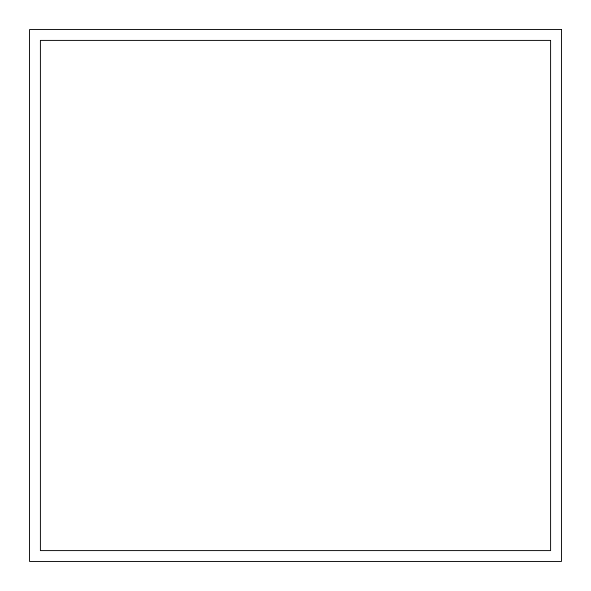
<?xml version="1.0" encoding="UTF-8"?>
<svg xmlns="http://www.w3.org/2000/svg" width="591" height="591" viewBox="0 0 591 591"><rect width="100%" height="100%" fill="white"/><g stroke="black" fill="none" stroke-linecap="round" stroke-linejoin="round"><path stroke-width="0.89" d="M561.45 29.55L29.55 29.55L29.55 561.45L561.45 561.45L561.45 29.55M550.598 40.402L40.402 40.402L40.402 550.598L550.598 550.598L550.598 40.402"/></g></svg>
